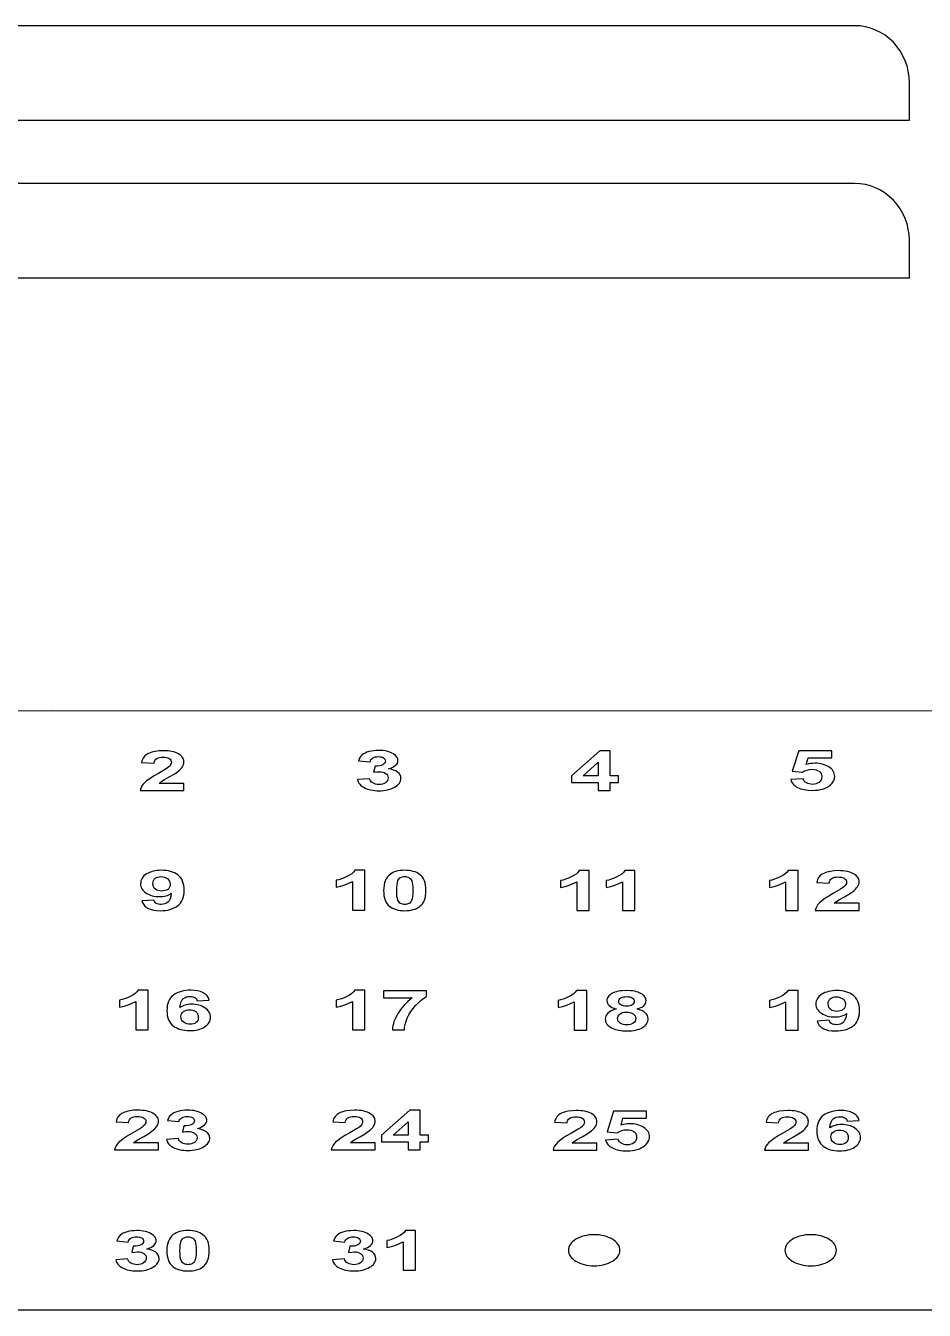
# Model space of a CAD drawing. Extents: x 1222 to 3994, y 2320 to 3800.
# Drawn here: x 2617.7 to 2664.7, y 3417.8 to 3485 of the extents above; entities that cross this region are included whole.
import ezdxf

# ---------------------------------------------------------------- set-up
doc = ezdxf.new("R2010")
doc.units = 0
doc.layers.add('____________', color=18, linetype='CONTINUOUS')

msp = doc.modelspace()

# ---------------------------------------------------------------- linework, layer by layer
at = {"layer": '____________'}
for points in [[(2579.921, 3480.023), (2663.89, 3480.023), (2663.89, 3480.023), (2663.89, 3481.991), (2663.876, 3482.284), (2663.835, 3482.573), (2663.766, 3482.854), (2663.672, 3483.126), (2663.553, 3483.388), (2663.409, 3483.637), (2663.242, 3483.871), (2663.052, 3484.089), (2662.842, 3484.286), (2662.616, 3484.459), (2662.376, 3484.608), (2662.123, 3484.732), (2661.86, 3484.829), (2661.589, 3484.9), (2661.311, 3484.943), (2661.028, 3484.958), (2582.784, 3484.958)], [(2579.921, 3471.773), (2663.89, 3471.773), (2663.89, 3471.773), (2663.89, 3473.741), (2663.876, 3474.034), (2663.835, 3474.323), (2663.766, 3474.604), (2663.672, 3474.876), (2663.553, 3475.138), (2663.409, 3475.387), (2663.242, 3475.621), (2663.052, 3475.839), (2662.842, 3476.036), (2662.616, 3476.209), (2662.376, 3476.358), (2662.123, 3476.482), (2661.86, 3476.579), (2661.589, 3476.65), (2661.311, 3476.693), (2661.028, 3476.708), (2582.784, 3476.708)]]:
    msp.add_lwpolyline(points, dxfattribs=at)
for points in [[(2537.828, 3426.356), (2531.848, 3426.356), (2531.848, 3440.606), (2537.828, 3440.606), (2537.828, 3449.152), (2619.108, 3449.155), (2689.766, 3449.152), (2689.766, 3440.606), (2695.735, 3440.606), (2695.735, 3426.356), (2689.766, 3426.356), (2689.766, 3417.807), (2619.108, 3417.811), (2537.828, 3417.807), (2537.828, 3426.356)], [(2625.974, 3445.351), (2624.675, 3445.351), (2624.735, 3445.405), (2624.81, 3445.461), (2624.949, 3445.546), (2625.202, 3445.69), (2625.464, 3445.841), (2625.63, 3445.953), (2625.714, 3446.021), (2625.785, 3446.088), (2625.844, 3446.153), (2625.892, 3446.217), (2625.928, 3446.281), (2625.954, 3446.347), (2625.969, 3446.414), (2625.974, 3446.483), (2625.97, 3446.543), (2625.956, 3446.6), (2625.934, 3446.655), (2625.902, 3446.708), (2625.862, 3446.758), (2625.812, 3446.806), (2625.753, 3446.851), (2625.686, 3446.893), (2625.61, 3446.932), (2625.528, 3446.965), (2625.439, 3446.994), (2625.343, 3447.017), (2625.241, 3447.035), (2625.131, 3447.048), (2625.015, 3447.056), (2624.892, 3447.058), (2624.671, 3447.049), (2624.47, 3447.022), (2624.376, 3447.002), (2624.287, 3446.978), (2624.203, 3446.949), (2624.124, 3446.916), (2624.051, 3446.877), (2623.986, 3446.833), (2623.929, 3446.783), (2623.879, 3446.727), (2623.837, 3446.665), (2623.803, 3446.598), (2623.777, 3446.525), (2623.759, 3446.446), (2624.41, 3446.407), (2624.426, 3446.487), (2624.455, 3446.555), (2624.496, 3446.611), (2624.55, 3446.655), (2624.616, 3446.688), (2624.692, 3446.711), (2624.779, 3446.725), (2624.876, 3446.73), (2624.974, 3446.725), (2625.06, 3446.712), (2625.136, 3446.69), (2625.201, 3446.658), (2625.252, 3446.619), (2625.289, 3446.572), (2625.311, 3446.517), (2625.318, 3446.455), (2625.31, 3446.395), (2625.284, 3446.334), (2625.242, 3446.274), (2625.183, 3446.212), (2625.112, 3446.158), (2624.998, 3446.083), (2624.64, 3445.874), (2624.389, 3445.727), (2624.183, 3445.596), (2624.021, 3445.48), (2623.906, 3445.379), (2623.822, 3445.284), (2623.756, 3445.186), (2623.71, 3445.086), (2623.682, 3444.983), (2625.974, 3444.983), (2625.974, 3445.351)], [(2635.047, 3445.549), (2635.063, 3445.486), (2635.087, 3445.425), (2635.119, 3445.368), (2635.159, 3445.313), (2635.207, 3445.262), (2635.264, 3445.214), (2635.328, 3445.169), (2635.4, 3445.127), (2635.479, 3445.089), (2635.562, 3445.056), (2635.651, 3445.029), (2635.745, 3445.006), (2635.843, 3444.988), (2635.946, 3444.976), (2636.055, 3444.968), (2636.168, 3444.966), (2636.288, 3444.969), (2636.403, 3444.978), (2636.512, 3444.993), (2636.617, 3445.014), (2636.716, 3445.041), (2636.811, 3445.074), (2636.9, 3445.112), (2636.985, 3445.157), (2637.062, 3445.206), (2637.128, 3445.258), (2637.185, 3445.312), (2637.231, 3445.369), (2637.267, 3445.428), (2637.292, 3445.49), (2637.308, 3445.554), (2637.313, 3445.621), (2637.302, 3445.711), (2637.269, 3445.795), (2637.214, 3445.871), (2637.137, 3445.941), (2637.042, 3446.001), (2636.932, 3446.05), (2636.808, 3446.087), (2636.669, 3446.112), (2636.784, 3446.154), (2636.883, 3446.199), (2636.968, 3446.248), (2637.037, 3446.301), (2637.091, 3446.357), (2637.129, 3446.416), (2637.152, 3446.479), (2637.16, 3446.546), (2637.156, 3446.593), (2637.145, 3446.639), (2637.126, 3446.684), (2637.099, 3446.727), (2637.025, 3446.811), (2636.92, 3446.889), (2636.844, 3446.933), (2636.762, 3446.971), (2636.675, 3447.003), (2636.581, 3447.029), (2636.482, 3447.05), (2636.376, 3447.064), (2636.264, 3447.073), (2636.147, 3447.076), (2636.01, 3447.072), (2635.879, 3447.06), (2635.755, 3447.039), (2635.638, 3447.011), (2635.531, 3446.976), (2635.437, 3446.935), (2635.354, 3446.888), (2635.285, 3446.835), (2635.225, 3446.774), (2635.174, 3446.704), (2635.131, 3446.625), (2635.095, 3446.535), (2635.698, 3446.474), (2635.716, 3446.537), (2635.747, 3446.593), (2635.789, 3446.64), (2635.843, 3446.679), (2635.905, 3446.71), (2635.973, 3446.732), (2636.048, 3446.746), (2636.129, 3446.75), (2636.209, 3446.746), (2636.281, 3446.734), (2636.345, 3446.715), (2636.401, 3446.688), (2636.446, 3446.654), (2636.478, 3446.615), (2636.497, 3446.571), (2636.503, 3446.521), (2636.495, 3446.463), (2636.468, 3446.411), (2636.425, 3446.365), (2636.364, 3446.325), (2636.286, 3446.293), (2636.193, 3446.271), (2636.083, 3446.258), (2635.959, 3446.255), (2635.886, 3445.933), (2636.049, 3445.955), (2636.187, 3445.962), (2636.278, 3445.957), (2636.363, 3445.94), (2636.44, 3445.913), (2636.51, 3445.874), (2636.568, 3445.827), (2636.609, 3445.772), (2636.634, 3445.709), (2636.642, 3445.638), (2636.634, 3445.563), (2636.608, 3445.496), (2636.565, 3445.438), (2636.504, 3445.387), (2636.431, 3445.346), (2636.35, 3445.317), (2636.261, 3445.3), (2636.163, 3445.294), (2636.073, 3445.299), (2635.989, 3445.313), (2635.912, 3445.338), (2635.843, 3445.372), (2635.782, 3445.415), (2635.735, 3445.466), (2635.701, 3445.527), (2635.679, 3445.595), (2635.047, 3445.549)], [(2647.625, 3444.983), (2648.258, 3444.983), (2648.258, 3445.399), (2648.682, 3445.399), (2648.682, 3445.747), (2648.258, 3445.747), (2648.258, 3447.058), (2647.709, 3447.058), (2646.229, 3445.746), (2646.229, 3445.399), (2647.625, 3445.399), (2647.625, 3444.983)], [(2657.691, 3445.551), (2657.71, 3445.488), (2657.735, 3445.428), (2657.768, 3445.371), (2657.809, 3445.318), (2657.857, 3445.268), (2657.913, 3445.221), (2657.977, 3445.178), (2658.047, 3445.138), (2658.124, 3445.102), (2658.207, 3445.071), (2658.295, 3445.044), (2658.389, 3445.023), (2658.488, 3445.006), (2658.592, 3444.994), (2658.818, 3444.984), (2658.962, 3444.989), (2659.097, 3445.001), (2659.225, 3445.023), (2659.344, 3445.053), (2659.455, 3445.091), (2659.559, 3445.138), (2659.654, 3445.193), (2659.742, 3445.258), (2659.799, 3445.308), (2659.848, 3445.361), (2659.89, 3445.415), (2659.925, 3445.471), (2659.951, 3445.529), (2659.97, 3445.589), (2659.982, 3445.65), (2659.986, 3445.713), (2659.981, 3445.787), (2659.967, 3445.858), (2659.943, 3445.926), (2659.91, 3445.99), (2659.867, 3446.051), (2659.815, 3446.107), (2659.754, 3446.161), (2659.683, 3446.211), (2659.605, 3446.255), (2659.524, 3446.294), (2659.438, 3446.327), (2659.348, 3446.354), (2659.253, 3446.375), (2659.155, 3446.39), (2659.052, 3446.399), (2658.946, 3446.402), (2658.832, 3446.398), (2658.72, 3446.385), (2658.609, 3446.365), (2658.498, 3446.336), (2658.601, 3446.687), (2659.835, 3446.687), (2659.835, 3447.057), (2658.105, 3447.057), (2657.77, 3445.982), (2658.301, 3445.935), (2658.416, 3446.001), (2658.539, 3446.049), (2658.669, 3446.077), (2658.806, 3446.086), (2658.913, 3446.08), (2659.01, 3446.063), (2659.096, 3446.033), (2659.172, 3445.991), (2659.234, 3445.938), (2659.278, 3445.872), (2659.305, 3445.795), (2659.313, 3445.706), (2659.305, 3445.611), (2659.278, 3445.528), (2659.233, 3445.459), (2659.171, 3445.402), (2659.096, 3445.358), (2659.014, 3445.327), (2658.923, 3445.308), (2658.824, 3445.301), (2658.737, 3445.306), (2658.656, 3445.321), (2658.579, 3445.345), (2658.508, 3445.38), (2658.446, 3445.422), (2658.398, 3445.472), (2658.363, 3445.528), (2658.343, 3445.591), (2657.691, 3445.551)], [(2647.625, 3445.747), (2646.841, 3445.747), (2647.625, 3446.453), (2647.625, 3445.747)], [(2623.77, 3439.21), (2623.816, 3439.09), (2623.884, 3438.986), (2623.927, 3438.94), (2623.975, 3438.898), (2624.028, 3438.859), (2624.087, 3438.825), (2624.151, 3438.795), (2624.22, 3438.769), (2624.372, 3438.728), (2624.543, 3438.704), (2624.733, 3438.696), (2624.869, 3438.7), (2624.999, 3438.712), (2625.121, 3438.731), (2625.237, 3438.759), (2625.347, 3438.794), (2625.45, 3438.837), (2625.547, 3438.888), (2625.637, 3438.947), (2625.718, 3439.014), (2625.788, 3439.092), (2625.848, 3439.179), (2625.897, 3439.277), (2625.935, 3439.384), (2625.962, 3439.501), (2625.978, 3439.628), (2625.984, 3439.765), (2625.979, 3439.899), (2625.963, 3440.023), (2625.937, 3440.138), (2625.9, 3440.243), (2625.854, 3440.338), (2625.796, 3440.423), (2625.729, 3440.498), (2625.651, 3440.564), (2625.565, 3440.621), (2625.473, 3440.67), (2625.375, 3440.712), (2625.271, 3440.747), (2625.162, 3440.773), (2625.047, 3440.792), (2624.926, 3440.804), (2624.799, 3440.807), (2624.682, 3440.804), (2624.571, 3440.795), (2624.465, 3440.78), (2624.364, 3440.759), (2624.268, 3440.732), (2624.178, 3440.699), (2624.093, 3440.66), (2624.014, 3440.615), (2623.941, 3440.565), (2623.879, 3440.511), (2623.826, 3440.453), (2623.782, 3440.392), (2623.748, 3440.327), (2623.724, 3440.258), (2623.71, 3440.185), (2623.705, 3440.108), (2623.709, 3440.034), (2623.723, 3439.964), (2623.746, 3439.898), (2623.778, 3439.835), (2623.819, 3439.775), (2623.869, 3439.719), (2623.929, 3439.667), (2623.997, 3439.618), (2624.072, 3439.574), (2624.15, 3439.536), (2624.232, 3439.504), (2624.317, 3439.477), (2624.406, 3439.457), (2624.498, 3439.442), (2624.593, 3439.433), (2624.692, 3439.43), (2624.783, 3439.433), (2624.869, 3439.441), (2624.952, 3439.455), (2625.031, 3439.474), (2625.106, 3439.498), (2625.178, 3439.528), (2625.245, 3439.563), (2625.309, 3439.604), (2625.282, 3439.441), (2625.244, 3439.309), (2625.192, 3439.207), (2625.161, 3439.168), (2625.127, 3439.136), (2625.052, 3439.087), (2624.97, 3439.051), (2624.88, 3439.03), (2624.783, 3439.023), (2624.706, 3439.027), (2624.638, 3439.037), (2624.577, 3439.055), (2624.525, 3439.079), (2624.48, 3439.111), (2624.445, 3439.151), (2624.42, 3439.198), (2624.403, 3439.253), (2623.77, 3439.21)], [(2635.432, 3438.732), (2635.432, 3440.807), (2634.902, 3440.807), (2634.834, 3440.715), (2634.743, 3440.63), (2634.629, 3440.55), (2634.49, 3440.476), (2634.343, 3440.411), (2634.201, 3440.357), (2634.065, 3440.315), (2633.934, 3440.284), (2633.934, 3439.924), (2634.169, 3439.979), (2634.388, 3440.048), (2634.591, 3440.13), (2634.779, 3440.225), (2634.779, 3438.732), (2635.432, 3438.732)], [(2637.515, 3440.807), (2637.395, 3440.803), (2637.281, 3440.793), (2637.174, 3440.777), (2637.074, 3440.754), (2636.981, 3440.724), (2636.895, 3440.688), (2636.815, 3440.645), (2636.743, 3440.595), (2636.664, 3440.526), (2636.596, 3440.447), (2636.539, 3440.357), (2636.492, 3440.257), (2636.455, 3440.147), (2636.429, 3440.027), (2636.413, 3439.896), (2636.408, 3439.755), (2636.412, 3439.612), (2636.427, 3439.48), (2636.451, 3439.36), (2636.484, 3439.251), (2636.527, 3439.154), (2636.579, 3439.067), (2636.641, 3438.992), (2636.713, 3438.929), (2636.792, 3438.874), (2636.877, 3438.827), (2636.969, 3438.787), (2637.066, 3438.755), (2637.169, 3438.729), (2637.279, 3438.711), (2637.394, 3438.7), (2637.515, 3438.697), (2637.636, 3438.7), (2637.75, 3438.71), (2637.857, 3438.726), (2637.957, 3438.75), (2638.05, 3438.779), (2638.136, 3438.816), (2638.215, 3438.858), (2638.288, 3438.908), (2638.366, 3438.977), (2638.435, 3439.057), (2638.492, 3439.147), (2638.539, 3439.247), (2638.576, 3439.358), (2638.602, 3439.478), (2638.618, 3439.609), (2638.623, 3439.751), (2638.618, 3439.893), (2638.602, 3440.024), (2638.576, 3440.145), (2638.54, 3440.255), (2638.493, 3440.355), (2638.436, 3440.445), (2638.368, 3440.524), (2638.29, 3440.592), (2638.217, 3440.642), (2638.137, 3440.686), (2638.051, 3440.723), (2637.957, 3440.753), (2637.857, 3440.777), (2637.75, 3440.793), (2637.636, 3440.803), (2637.515, 3440.807)], [(2625.251, 3440.076), (2625.243, 3439.994), (2625.218, 3439.922), (2625.178, 3439.861), (2625.121, 3439.811), (2625.053, 3439.771), (2624.977, 3439.743), (2624.894, 3439.726), (2624.803, 3439.721), (2624.71, 3439.727), (2624.624, 3439.744), (2624.547, 3439.773), (2624.478, 3439.815), (2624.421, 3439.868), (2624.38, 3439.935), (2624.356, 3440.015), (2624.347, 3440.108), (2624.355, 3440.2), (2624.377, 3440.278), (2624.415, 3440.342), (2624.467, 3440.392), (2624.531, 3440.43), (2624.602, 3440.457), (2624.682, 3440.473), (2624.768, 3440.479), (2624.861, 3440.472), (2624.948, 3440.452), (2625.03, 3440.419), (2625.105, 3440.373), (2625.169, 3440.315), (2625.214, 3440.246), (2625.241, 3440.166), (2625.251, 3440.076)], [(2637.515, 3440.478), (2637.573, 3440.475), (2637.627, 3440.467), (2637.678, 3440.452), (2637.726, 3440.432), (2637.77, 3440.404), (2637.81, 3440.364), (2637.847, 3440.313), (2637.879, 3440.251), (2637.905, 3440.168), (2637.924, 3440.058), (2637.935, 3439.918), (2637.939, 3439.751), (2637.935, 3439.582), (2637.922, 3439.44), (2637.901, 3439.324), (2637.872, 3439.235), (2637.843, 3439.18), (2637.81, 3439.135), (2637.771, 3439.098), (2637.727, 3439.071), (2637.679, 3439.051), (2637.628, 3439.036), (2637.573, 3439.028), (2637.515, 3439.025), (2637.458, 3439.028), (2637.404, 3439.036), (2637.353, 3439.05), (2637.305, 3439.07), (2637.261, 3439.098), (2637.221, 3439.138), (2637.184, 3439.189), (2637.152, 3439.251), (2637.126, 3439.334), (2637.107, 3439.444), (2637.096, 3439.583), (2637.092, 3439.751), (2637.096, 3439.919), (2637.109, 3440.062), (2637.13, 3440.178), (2637.159, 3440.268), (2637.187, 3440.323), (2637.221, 3440.368), (2637.26, 3440.405), (2637.304, 3440.432), (2637.352, 3440.452), (2637.403, 3440.467), (2637.458, 3440.475), (2637.515, 3440.478)], [(2647.155, 3438.714), (2647.155, 3440.789), (2646.624, 3440.789), (2646.557, 3440.698), (2646.466, 3440.612), (2646.351, 3440.532), (2646.213, 3440.458), (2646.065, 3440.393), (2645.924, 3440.339), (2645.787, 3440.297), (2645.657, 3440.266), (2645.657, 3439.907), (2645.892, 3439.962), (2646.111, 3440.03), (2646.314, 3440.112), (2646.501, 3440.207), (2646.501, 3438.714), (2647.155, 3438.714)], [(2649.543, 3438.714), (2649.543, 3440.789), (2649.012, 3440.789), (2648.945, 3440.698), (2648.854, 3440.612), (2648.739, 3440.532), (2648.601, 3440.458), (2648.453, 3440.393), (2648.311, 3440.339), (2648.175, 3440.297), (2648.045, 3440.266), (2648.045, 3439.907), (2648.28, 3439.962), (2648.499, 3440.03), (2648.702, 3440.112), (2648.889, 3440.207), (2648.889, 3438.714), (2649.543, 3438.714)], [(2658.077, 3438.714), (2658.077, 3440.789), (2657.546, 3440.789), (2657.479, 3440.698), (2657.388, 3440.612), (2657.273, 3440.532), (2657.135, 3440.458), (2656.988, 3440.393), (2656.846, 3440.339), (2656.709, 3440.297), (2656.579, 3440.266), (2656.579, 3439.907), (2656.814, 3439.962), (2657.033, 3440.03), (2657.236, 3440.112), (2657.423, 3440.207), (2657.423, 3438.714), (2658.077, 3438.714)], [(2661.263, 3439.082), (2659.964, 3439.082), (2660.024, 3439.136), (2660.099, 3439.192), (2660.238, 3439.277), (2660.491, 3439.421), (2660.753, 3439.572), (2660.919, 3439.684), (2661.003, 3439.752), (2661.074, 3439.819), (2661.133, 3439.884), (2661.181, 3439.948), (2661.217, 3440.012), (2661.242, 3440.078), (2661.258, 3440.145), (2661.263, 3440.214), (2661.259, 3440.274), (2661.245, 3440.331), (2661.223, 3440.386), (2661.191, 3440.439), (2661.151, 3440.489), (2661.101, 3440.537), (2661.042, 3440.582), (2660.975, 3440.624), (2660.899, 3440.663), (2660.817, 3440.696), (2660.728, 3440.725), (2660.632, 3440.748), (2660.53, 3440.766), (2660.42, 3440.779), (2660.304, 3440.787), (2660.181, 3440.789), (2659.96, 3440.78), (2659.759, 3440.753), (2659.665, 3440.733), (2659.576, 3440.709), (2659.492, 3440.68), (2659.413, 3440.647), (2659.34, 3440.608), (2659.275, 3440.564), (2659.218, 3440.514), (2659.168, 3440.458), (2659.126, 3440.396), (2659.092, 3440.329), (2659.066, 3440.256), (2659.048, 3440.177), (2659.699, 3440.138), (2659.715, 3440.218), (2659.744, 3440.286), (2659.785, 3440.342), (2659.839, 3440.386), (2659.905, 3440.419), (2659.981, 3440.442), (2660.068, 3440.456), (2660.165, 3440.461), (2660.263, 3440.456), (2660.349, 3440.443), (2660.425, 3440.421), (2660.49, 3440.389), (2660.541, 3440.35), (2660.578, 3440.303), (2660.6, 3440.248), (2660.607, 3440.186), (2660.599, 3440.126), (2660.573, 3440.065), (2660.531, 3440.005), (2660.472, 3439.943), (2660.401, 3439.889), (2660.287, 3439.814), (2659.93, 3439.605), (2659.678, 3439.459), (2659.472, 3439.327), (2659.31, 3439.211), (2659.195, 3439.11), (2659.111, 3439.015), (2659.046, 3438.917), (2658.999, 3438.817), (2658.971, 3438.714), (2661.263, 3438.714), (2661.263, 3439.082)], [(2624.104, 3432.464), (2624.104, 3434.539), (2623.573, 3434.539), (2623.506, 3434.447), (2623.415, 3434.361), (2623.3, 3434.282), (2623.162, 3434.208), (2623.014, 3434.142), (2622.872, 3434.089), (2622.736, 3434.047), (2622.606, 3434.016), (2622.606, 3433.656), (2622.841, 3433.711), (2623.06, 3433.78), (2623.263, 3433.861), (2623.45, 3433.956), (2623.45, 3432.464), (2624.104, 3432.464)], [(2627.297, 3434.024), (2627.251, 3434.142), (2627.219, 3434.195), (2627.181, 3434.245), (2627.137, 3434.291), (2627.088, 3434.333), (2627.033, 3434.372), (2626.972, 3434.407), (2626.837, 3434.464), (2626.684, 3434.505), (2626.515, 3434.53), (2626.329, 3434.539), (2626.194, 3434.535), (2626.065, 3434.523), (2625.943, 3434.503), (2625.827, 3434.476), (2625.717, 3434.44), (2625.614, 3434.397), (2625.518, 3434.346), (2625.428, 3434.287), (2625.347, 3434.22), (2625.276, 3434.142), (2625.217, 3434.055), (2625.168, 3433.957), (2625.13, 3433.85), (2625.103, 3433.733), (2625.087, 3433.606), (2625.082, 3433.469), (2625.087, 3433.335), (2625.103, 3433.211), (2625.129, 3433.097), (2625.165, 3432.992), (2625.212, 3432.898), (2625.269, 3432.812), (2625.337, 3432.737), (2625.415, 3432.672), (2625.501, 3432.615), (2625.592, 3432.565), (2625.69, 3432.523), (2625.793, 3432.489), (2625.902, 3432.463), (2626.017, 3432.444), (2626.138, 3432.432), (2626.264, 3432.429), (2626.381, 3432.432), (2626.494, 3432.441), (2626.601, 3432.456), (2626.702, 3432.476), (2626.798, 3432.503), (2626.888, 3432.536), (2626.973, 3432.575), (2627.053, 3432.62), (2627.125, 3432.67), (2627.187, 3432.724), (2627.24, 3432.781), (2627.283, 3432.843), (2627.317, 3432.909), (2627.341, 3432.978), (2627.355, 3433.052), (2627.36, 3433.129), (2627.355, 3433.202), (2627.342, 3433.272), (2627.319, 3433.338), (2627.287, 3433.4), (2627.246, 3433.459), (2627.196, 3433.515), (2627.136, 3433.567), (2627.068, 3433.616), (2626.993, 3433.661), (2626.914, 3433.699), (2626.832, 3433.732), (2626.746, 3433.758), (2626.657, 3433.779), (2626.564, 3433.794), (2626.467, 3433.802), (2626.366, 3433.805), (2626.277, 3433.803), (2626.192, 3433.794), (2626.111, 3433.781), (2626.033, 3433.762), (2625.959, 3433.737), (2625.889, 3433.707), (2625.822, 3433.672), (2625.759, 3433.631), (2625.784, 3433.794), (2625.823, 3433.926), (2625.874, 3434.028), (2625.905, 3434.068), (2625.939, 3434.1), (2626.015, 3434.149), (2626.099, 3434.185), (2626.19, 3434.206), (2626.289, 3434.213), (2626.364, 3434.209), (2626.431, 3434.199), (2626.491, 3434.181), (2626.543, 3434.157), (2626.588, 3434.124), (2626.623, 3434.084), (2626.648, 3434.037), (2626.664, 3433.981), (2627.297, 3434.024)], [(2635.432, 3432.463), (2635.432, 3434.538), (2634.902, 3434.538), (2634.834, 3434.446), (2634.743, 3434.361), (2634.629, 3434.281), (2634.49, 3434.207), (2634.343, 3434.142), (2634.201, 3434.088), (2634.065, 3434.046), (2633.934, 3434.015), (2633.934, 3433.656), (2634.169, 3433.711), (2634.388, 3433.779), (2634.591, 3433.861), (2634.779, 3433.956), (2634.779, 3432.463), (2635.432, 3432.463)], [(2636.41, 3434.133), (2637.897, 3434.133), (2637.678, 3433.952), (2637.482, 3433.759), (2637.31, 3433.554), (2637.161, 3433.337), (2637.039, 3433.115), (2636.99, 3433.005), (2636.95, 3432.896), (2636.917, 3432.787), (2636.893, 3432.678), (2636.877, 3432.57), (2636.868, 3432.463), (2637.499, 3432.463), (2637.508, 3432.604), (2637.535, 3432.755), (2637.581, 3432.915), (2637.647, 3433.084), (2637.731, 3433.255), (2637.831, 3433.422), (2637.949, 3433.583), (2638.083, 3433.74), (2638.226, 3433.885), (2638.367, 3434.013), (2638.507, 3434.122), (2638.646, 3434.214), (2638.646, 3434.501), (2636.41, 3434.501), (2636.41, 3434.133)], [(2647.024, 3432.445), (2647.024, 3434.52), (2646.493, 3434.52), (2646.426, 3434.429), (2646.335, 3434.343), (2646.22, 3434.263), (2646.081, 3434.189), (2645.934, 3434.124), (2645.792, 3434.071), (2645.656, 3434.028), (2645.525, 3433.997), (2645.525, 3433.638), (2645.76, 3433.693), (2645.979, 3433.761), (2646.183, 3433.843), (2646.37, 3433.938), (2646.37, 3432.445), (2647.024, 3432.445)], [(2648.562, 3433.56), (2648.424, 3433.518), (2648.306, 3433.468), (2648.208, 3433.41), (2648.129, 3433.344), (2648.069, 3433.272), (2648.026, 3433.197), (2648.001, 3433.118), (2647.992, 3433.036), (2647.998, 3432.962), (2648.015, 3432.892), (2648.043, 3432.826), (2648.083, 3432.764), (2648.135, 3432.706), (2648.197, 3432.652), (2648.272, 3432.602), (2648.357, 3432.557), (2648.437, 3432.522), (2648.522, 3432.492), (2648.611, 3432.466), (2648.706, 3432.446), (2648.805, 3432.43), (2648.909, 3432.418), (2649.133, 3432.409), (2649.255, 3432.412), (2649.37, 3432.42), (2649.48, 3432.434), (2649.583, 3432.454), (2649.68, 3432.479), (2649.771, 3432.51), (2649.856, 3432.546), (2649.934, 3432.588), (2650.005, 3432.634), (2650.066, 3432.684), (2650.118, 3432.737), (2650.16, 3432.794), (2650.193, 3432.853), (2650.216, 3432.917), (2650.231, 3432.983), (2650.235, 3433.053), (2650.226, 3433.137), (2650.198, 3433.216), (2650.152, 3433.29), (2650.087, 3433.358), (2650.005, 3433.421), (2649.906, 3433.475), (2649.789, 3433.522), (2649.656, 3433.56), (2649.761, 3433.593), (2649.854, 3433.632), (2649.935, 3433.679), (2650.002, 3433.731), (2650.057, 3433.789), (2650.095, 3433.851), (2650.119, 3433.917), (2650.126, 3433.987), (2650.122, 3434.044), (2650.11, 3434.098), (2650.088, 3434.149), (2650.059, 3434.198), (2650.021, 3434.245), (2649.975, 3434.289), (2649.92, 3434.33), (2649.857, 3434.369), (2649.787, 3434.405), (2649.709, 3434.435), (2649.625, 3434.461), (2649.534, 3434.482), (2649.437, 3434.499), (2649.332, 3434.511), (2649.102, 3434.52), (2648.871, 3434.511), (2648.766, 3434.499), (2648.668, 3434.482), (2648.576, 3434.461), (2648.492, 3434.435), (2648.415, 3434.405), (2648.345, 3434.369), (2648.282, 3434.33), (2648.228, 3434.289), (2648.182, 3434.245), (2648.145, 3434.198), (2648.116, 3434.149), (2648.095, 3434.098), (2648.083, 3434.044), (2648.079, 3433.987), (2648.086, 3433.921), (2648.107, 3433.857), (2648.143, 3433.797), (2648.194, 3433.738), (2648.26, 3433.685), (2648.343, 3433.637), (2648.444, 3433.596), (2648.562, 3433.56)], [(2648.697, 3433.959), (2648.704, 3434.012), (2648.725, 3434.06), (2648.76, 3434.102), (2648.809, 3434.138), (2648.869, 3434.168), (2648.94, 3434.189), (2649.019, 3434.201), (2649.109, 3434.206), (2649.195, 3434.201), (2649.273, 3434.189), (2649.341, 3434.168), (2649.401, 3434.139), (2649.45, 3434.102), (2649.484, 3434.061), (2649.505, 3434.013), (2649.512, 3433.96), (2649.505, 3433.904), (2649.484, 3433.855), (2649.449, 3433.812), (2649.4, 3433.775), (2649.34, 3433.746), (2649.27, 3433.725), (2649.191, 3433.712), (2649.102, 3433.708), (2649.015, 3433.712), (2648.937, 3433.725), (2648.868, 3433.746), (2648.808, 3433.775), (2648.759, 3433.811), (2648.725, 3433.854), (2648.704, 3433.903), (2648.697, 3433.959)], [(2658.077, 3432.445), (2658.077, 3434.52), (2657.546, 3434.52), (2657.479, 3434.429), (2657.388, 3434.343), (2657.273, 3434.263), (2657.135, 3434.189), (2656.988, 3434.124), (2656.846, 3434.071), (2656.709, 3434.028), (2656.579, 3433.997), (2656.579, 3433.638), (2656.814, 3433.693), (2657.033, 3433.761), (2657.236, 3433.843), (2657.423, 3433.938), (2657.423, 3432.445), (2658.077, 3432.445)], [(2659.068, 3432.923), (2659.115, 3432.803), (2659.183, 3432.699), (2659.225, 3432.653), (2659.273, 3432.61), (2659.326, 3432.572), (2659.385, 3432.538), (2659.449, 3432.508), (2659.518, 3432.481), (2659.67, 3432.441), (2659.841, 3432.417), (2660.032, 3432.409), (2660.168, 3432.413), (2660.297, 3432.425), (2660.42, 3432.444), (2660.536, 3432.472), (2660.646, 3432.507), (2660.749, 3432.55), (2660.845, 3432.601), (2660.935, 3432.659), (2661.016, 3432.727), (2661.087, 3432.805), (2661.147, 3432.892), (2661.195, 3432.989), (2661.233, 3433.096), (2661.261, 3433.214), (2661.277, 3433.34), (2661.282, 3433.477), (2661.277, 3433.611), (2661.261, 3433.736), (2661.235, 3433.85), (2661.199, 3433.955), (2661.152, 3434.05), (2661.095, 3434.136), (2661.027, 3434.211), (2660.95, 3434.277), (2660.863, 3434.334), (2660.771, 3434.383), (2660.673, 3434.425), (2660.57, 3434.459), (2660.46, 3434.486), (2660.345, 3434.505), (2660.224, 3434.516), (2660.097, 3434.52), (2659.981, 3434.517), (2659.869, 3434.508), (2659.763, 3434.493), (2659.662, 3434.472), (2659.567, 3434.445), (2659.477, 3434.412), (2659.392, 3434.373), (2659.312, 3434.328), (2659.24, 3434.278), (2659.177, 3434.224), (2659.124, 3434.166), (2659.081, 3434.105), (2659.047, 3434.04), (2659.023, 3433.97), (2659.008, 3433.898), (2659.003, 3433.821), (2659.008, 3433.747), (2659.022, 3433.677), (2659.044, 3433.611), (2659.076, 3433.548), (2659.118, 3433.488), (2659.168, 3433.432), (2659.227, 3433.38), (2659.296, 3433.331), (2659.37, 3433.287), (2659.449, 3433.249), (2659.53, 3433.217), (2659.615, 3433.19), (2659.704, 3433.169), (2659.796, 3433.155), (2659.892, 3433.146), (2659.991, 3433.143), (2660.081, 3433.146), (2660.168, 3433.154), (2660.251, 3433.167), (2660.33, 3433.186), (2660.405, 3433.211), (2660.476, 3433.241), (2660.544, 3433.276), (2660.607, 3433.317), (2660.581, 3433.154), (2660.542, 3433.022), (2660.49, 3432.92), (2660.459, 3432.88), (2660.425, 3432.849), (2660.351, 3432.799), (2660.268, 3432.764), (2660.179, 3432.743), (2660.081, 3432.736), (2660.005, 3432.739), (2659.936, 3432.75), (2659.876, 3432.768), (2659.823, 3432.792), (2659.779, 3432.824), (2659.744, 3432.864), (2659.718, 3432.911), (2659.702, 3432.965), (2659.068, 3432.923)], [(2660.549, 3433.789), (2660.541, 3433.706), (2660.517, 3433.635), (2660.476, 3433.574), (2660.42, 3433.523), (2660.351, 3433.484), (2660.276, 3433.456), (2660.192, 3433.439), (2660.102, 3433.434), (2660.008, 3433.439), (2659.923, 3433.457), (2659.845, 3433.486), (2659.776, 3433.527), (2659.719, 3433.581), (2659.679, 3433.647), (2659.654, 3433.727), (2659.646, 3433.821), (2659.653, 3433.913), (2659.676, 3433.991), (2659.713, 3434.055), (2659.766, 3434.105), (2659.829, 3434.143), (2659.901, 3434.17), (2659.98, 3434.186), (2660.067, 3434.192), (2660.16, 3434.185), (2660.247, 3434.165), (2660.328, 3434.132), (2660.404, 3434.086), (2660.467, 3434.028), (2660.513, 3433.959), (2660.54, 3433.879), (2660.549, 3433.789)], [(2625.815, 3433.16), (2625.823, 3433.242), (2625.847, 3433.313), (2625.888, 3433.374), (2625.945, 3433.424), (2626.014, 3433.464), (2626.09, 3433.491), (2626.173, 3433.508), (2626.264, 3433.514), (2626.357, 3433.508), (2626.443, 3433.49), (2626.52, 3433.461), (2626.59, 3433.42), (2626.647, 3433.366), (2626.687, 3433.299), (2626.712, 3433.219), (2626.72, 3433.125), (2626.712, 3433.034), (2626.69, 3432.956), (2626.652, 3432.893), (2626.599, 3432.843), (2626.535, 3432.805), (2626.463, 3432.778), (2626.384, 3432.762), (2626.296, 3432.757), (2626.205, 3432.763), (2626.118, 3432.783), (2626.037, 3432.816), (2625.961, 3432.862), (2625.897, 3432.92), (2625.851, 3432.989), (2625.824, 3433.069), (2625.815, 3433.16)], [(2648.637, 3433.074), (2648.644, 3433.132), (2648.666, 3433.187), (2648.703, 3433.24), (2648.754, 3433.291), (2648.821, 3433.335), (2648.902, 3433.366), (2648.999, 3433.385), (2649.111, 3433.391), (2649.21, 3433.386), (2649.301, 3433.369), (2649.382, 3433.342), (2649.454, 3433.303), (2649.513, 3433.256), (2649.555, 3433.201), (2649.58, 3433.139), (2649.589, 3433.07), (2649.58, 3432.991), (2649.555, 3432.923), (2649.514, 3432.864), (2649.456, 3432.815), (2649.385, 3432.777), (2649.306, 3432.749), (2649.218, 3432.733), (2649.121, 3432.727), (2649.021, 3432.733), (2648.931, 3432.75), (2648.849, 3432.779), (2648.775, 3432.819), (2648.715, 3432.869), (2648.672, 3432.928), (2648.646, 3432.997), (2648.637, 3433.074)], [(2624.639, 3426.563), (2623.341, 3426.563), (2623.4, 3426.617), (2623.475, 3426.672), (2623.614, 3426.758), (2623.867, 3426.901), (2624.129, 3427.053), (2624.295, 3427.165), (2624.379, 3427.233), (2624.45, 3427.3), (2624.51, 3427.365), (2624.557, 3427.429), (2624.593, 3427.493), (2624.619, 3427.558), (2624.634, 3427.625), (2624.639, 3427.694), (2624.635, 3427.754), (2624.621, 3427.812), (2624.599, 3427.867), (2624.567, 3427.919), (2624.527, 3427.969), (2624.477, 3428.017), (2624.419, 3428.062), (2624.351, 3428.105), (2624.275, 3428.143), (2624.193, 3428.177), (2624.104, 3428.205), (2624.008, 3428.228), (2623.906, 3428.246), (2623.796, 3428.259), (2623.68, 3428.267), (2623.557, 3428.27), (2623.337, 3428.261), (2623.135, 3428.234), (2623.041, 3428.214), (2622.953, 3428.189), (2622.869, 3428.161), (2622.789, 3428.127), (2622.716, 3428.089), (2622.651, 3428.044), (2622.594, 3427.994), (2622.544, 3427.938), (2622.503, 3427.877), (2622.469, 3427.81), (2622.442, 3427.737), (2622.424, 3427.658), (2623.075, 3427.618), (2623.091, 3427.699), (2623.12, 3427.767), (2623.161, 3427.823), (2623.215, 3427.866), (2623.281, 3427.899), (2623.357, 3427.922), (2623.444, 3427.936), (2623.541, 3427.941), (2623.639, 3427.937), (2623.726, 3427.923), (2623.801, 3427.901), (2623.866, 3427.87), (2623.917, 3427.83), (2623.954, 3427.783), (2623.976, 3427.729), (2623.983, 3427.666), (2623.975, 3427.606), (2623.949, 3427.546), (2623.907, 3427.485), (2623.848, 3427.424), (2623.777, 3427.369), (2623.663, 3427.295), (2623.306, 3427.086), (2623.054, 3426.939), (2622.848, 3426.807), (2622.687, 3426.691), (2622.571, 3426.59), (2622.487, 3426.495), (2622.422, 3426.398), (2622.375, 3426.298), (2622.347, 3426.195), (2624.639, 3426.195), (2624.639, 3426.563)], [(2625.059, 3426.743), (2625.075, 3426.679), (2625.099, 3426.619), (2625.131, 3426.561), (2625.171, 3426.507), (2625.22, 3426.456), (2625.276, 3426.408), (2625.34, 3426.363), (2625.412, 3426.321), (2625.491, 3426.283), (2625.575, 3426.25), (2625.663, 3426.223), (2625.757, 3426.2), (2625.855, 3426.182), (2625.959, 3426.17), (2626.067, 3426.162), (2626.18, 3426.16), (2626.3, 3426.163), (2626.415, 3426.172), (2626.524, 3426.187), (2626.629, 3426.208), (2626.728, 3426.235), (2626.823, 3426.267), (2626.913, 3426.306), (2626.997, 3426.351), (2627.074, 3426.4), (2627.14, 3426.452), (2627.197, 3426.506), (2627.243, 3426.563), (2627.279, 3426.622), (2627.305, 3426.684), (2627.32, 3426.748), (2627.325, 3426.815), (2627.314, 3426.905), (2627.281, 3426.989), (2627.226, 3427.065), (2627.15, 3427.135), (2627.054, 3427.195), (2626.944, 3427.244), (2626.82, 3427.281), (2626.681, 3427.306), (2626.796, 3427.348), (2626.896, 3427.393), (2626.98, 3427.442), (2627.049, 3427.495), (2627.103, 3427.551), (2627.141, 3427.61), (2627.164, 3427.673), (2627.172, 3427.739), (2627.168, 3427.787), (2627.157, 3427.833), (2627.138, 3427.878), (2627.112, 3427.921), (2627.037, 3428.005), (2626.932, 3428.083), (2626.856, 3428.127), (2626.775, 3428.165), (2626.687, 3428.197), (2626.593, 3428.223), (2626.494, 3428.243), (2626.388, 3428.258), (2626.277, 3428.267), (2626.159, 3428.27), (2626.022, 3428.266), (2625.891, 3428.253), (2625.768, 3428.233), (2625.651, 3428.205), (2625.544, 3428.17), (2625.449, 3428.129), (2625.367, 3428.082), (2625.297, 3428.029), (2625.237, 3427.968), (2625.186, 3427.898), (2625.143, 3427.818), (2625.107, 3427.729), (2625.71, 3427.668), (2625.729, 3427.731), (2625.759, 3427.787), (2625.801, 3427.834), (2625.855, 3427.873), (2625.917, 3427.904), (2625.985, 3427.926), (2626.06, 3427.939), (2626.141, 3427.944), (2626.221, 3427.94), (2626.294, 3427.928), (2626.358, 3427.909), (2626.413, 3427.882), (2626.458, 3427.848), (2626.49, 3427.809), (2626.509, 3427.765), (2626.516, 3427.715), (2626.507, 3427.657), (2626.481, 3427.605), (2626.437, 3427.559), (2626.376, 3427.519), (2626.298, 3427.487), (2626.205, 3427.464), (2626.096, 3427.452), (2625.971, 3427.449), (2625.898, 3427.127), (2626.061, 3427.149), (2626.199, 3427.156), (2626.29, 3427.15), (2626.375, 3427.134), (2626.452, 3427.107), (2626.522, 3427.068), (2626.58, 3427.021), (2626.622, 3426.966), (2626.646, 3426.902), (2626.655, 3426.832), (2626.646, 3426.757), (2626.62, 3426.69), (2626.577, 3426.632), (2626.516, 3426.581), (2626.443, 3426.54), (2626.362, 3426.511), (2626.273, 3426.494), (2626.176, 3426.488), (2626.085, 3426.493), (2626.001, 3426.507), (2625.924, 3426.532), (2625.855, 3426.566), (2625.795, 3426.609), (2625.747, 3426.66), (2625.713, 3426.72), (2625.691, 3426.789), (2625.059, 3426.743)], [(2635.968, 3426.562), (2634.669, 3426.562), (2634.728, 3426.616), (2634.803, 3426.672), (2634.942, 3426.757), (2635.196, 3426.9), (2635.457, 3427.052), (2635.624, 3427.164), (2635.707, 3427.232), (2635.779, 3427.299), (2635.838, 3427.364), (2635.885, 3427.428), (2635.921, 3427.492), (2635.947, 3427.557), (2635.962, 3427.625), (2635.968, 3427.694), (2635.963, 3427.754), (2635.95, 3427.811), (2635.927, 3427.866), (2635.896, 3427.919), (2635.855, 3427.969), (2635.805, 3428.016), (2635.747, 3428.061), (2635.679, 3428.104), (2635.604, 3428.142), (2635.522, 3428.176), (2635.433, 3428.204), (2635.337, 3428.227), (2635.234, 3428.246), (2635.125, 3428.259), (2635.009, 3428.266), (2634.886, 3428.269), (2634.665, 3428.26), (2634.463, 3428.233), (2634.37, 3428.213), (2634.281, 3428.189), (2634.197, 3428.16), (2634.118, 3428.126), (2634.045, 3428.088), (2633.98, 3428.044), (2633.922, 3427.993), (2633.873, 3427.938), (2633.831, 3427.876), (2633.797, 3427.809), (2633.771, 3427.736), (2633.752, 3427.657), (2634.404, 3427.618), (2634.42, 3427.698), (2634.448, 3427.766), (2634.49, 3427.822), (2634.543, 3427.866), (2634.609, 3427.898), (2634.685, 3427.922), (2634.772, 3427.936), (2634.869, 3427.94), (2634.967, 3427.936), (2635.054, 3427.923), (2635.129, 3427.9), (2635.194, 3427.869), (2635.246, 3427.83), (2635.282, 3427.783), (2635.304, 3427.728), (2635.312, 3427.666), (2635.303, 3427.606), (2635.278, 3427.545), (2635.235, 3427.484), (2635.177, 3427.423), (2635.105, 3427.369), (2634.991, 3427.294), (2634.634, 3427.085), (2634.382, 3426.938), (2634.176, 3426.807), (2634.015, 3426.691), (2633.899, 3426.589), (2633.815, 3426.495), (2633.75, 3426.397), (2633.703, 3426.297), (2633.675, 3426.194), (2635.968, 3426.194), (2635.968, 3426.562)], [(2637.692, 3426.194), (2638.325, 3426.194), (2638.325, 3426.61), (2638.749, 3426.61), (2638.749, 3426.958), (2638.325, 3426.958), (2638.325, 3428.269), (2637.776, 3428.269), (2636.296, 3426.957), (2636.296, 3426.61), (2637.692, 3426.61), (2637.692, 3426.194)], [(2647.559, 3426.544), (2646.26, 3426.544), (2646.32, 3426.599), (2646.394, 3426.654), (2646.534, 3426.74), (2646.787, 3426.883), (2647.048, 3427.034), (2647.215, 3427.146), (2647.298, 3427.214), (2647.37, 3427.281), (2647.429, 3427.347), (2647.476, 3427.41), (2647.512, 3427.474), (2647.538, 3427.54), (2647.554, 3427.607), (2647.559, 3427.676), (2647.554, 3427.736), (2647.541, 3427.794), (2647.518, 3427.849), (2647.487, 3427.901), (2647.446, 3427.951), (2647.397, 3427.999), (2647.338, 3428.044), (2647.271, 3428.086), (2647.195, 3428.125), (2647.113, 3428.158), (2647.024, 3428.187), (2646.928, 3428.21), (2646.825, 3428.228), (2646.716, 3428.241), (2646.6, 3428.249), (2646.477, 3428.251), (2646.256, 3428.242), (2646.055, 3428.216), (2645.961, 3428.196), (2645.872, 3428.171), (2645.788, 3428.142), (2645.709, 3428.109), (2645.636, 3428.07), (2645.571, 3428.026), (2645.514, 3427.976), (2645.464, 3427.92), (2645.422, 3427.859), (2645.388, 3427.791), (2645.362, 3427.718), (2645.344, 3427.639), (2645.995, 3427.6), (2646.011, 3427.68), (2646.039, 3427.749), (2646.081, 3427.804), (2646.135, 3427.848), (2646.201, 3427.881), (2646.277, 3427.904), (2646.363, 3427.918), (2646.46, 3427.923), (2646.558, 3427.918), (2646.645, 3427.905), (2646.721, 3427.883), (2646.785, 3427.852), (2646.837, 3427.812), (2646.874, 3427.765), (2646.896, 3427.71), (2646.903, 3427.648), (2646.894, 3427.588), (2646.869, 3427.528), (2646.827, 3427.467), (2646.768, 3427.406), (2646.696, 3427.351), (2646.582, 3427.277), (2646.225, 3427.067), (2645.974, 3426.921), (2645.767, 3426.789), (2645.606, 3426.673), (2645.49, 3426.572), (2645.406, 3426.477), (2645.341, 3426.38), (2645.295, 3426.279), (2645.266, 3426.176), (2647.559, 3426.176), (2647.559, 3426.544)], [(2648.011, 3426.708), (2648.029, 3426.645), (2648.055, 3426.585), (2648.088, 3426.528), (2648.129, 3426.475), (2648.177, 3426.425), (2648.233, 3426.378), (2648.296, 3426.335), (2648.367, 3426.295), (2648.444, 3426.259), (2648.527, 3426.228), (2648.615, 3426.201), (2648.708, 3426.18), (2648.807, 3426.163), (2648.912, 3426.151), (2649.137, 3426.141), (2649.281, 3426.146), (2649.417, 3426.158), (2649.544, 3426.18), (2649.664, 3426.21), (2649.775, 3426.248), (2649.878, 3426.295), (2649.974, 3426.35), (2650.061, 3426.415), (2650.118, 3426.465), (2650.168, 3426.518), (2650.21, 3426.572), (2650.244, 3426.628), (2650.271, 3426.686), (2650.29, 3426.746), (2650.301, 3426.807), (2650.305, 3426.87), (2650.3, 3426.944), (2650.286, 3427.016), (2650.263, 3427.083), (2650.229, 3427.147), (2650.187, 3427.208), (2650.135, 3427.264), (2650.073, 3427.318), (2650.002, 3427.368), (2649.925, 3427.412), (2649.843, 3427.451), (2649.757, 3427.484), (2649.667, 3427.511), (2649.573, 3427.532), (2649.475, 3427.547), (2649.372, 3427.556), (2649.265, 3427.559), (2649.152, 3427.555), (2649.039, 3427.542), (2648.928, 3427.522), (2648.818, 3427.493), (2648.921, 3427.844), (2650.154, 3427.844), (2650.154, 3428.214), (2648.425, 3428.214), (2648.09, 3427.139), (2648.62, 3427.092), (2648.736, 3427.158), (2648.859, 3427.206), (2648.988, 3427.234), (2649.125, 3427.243), (2649.233, 3427.238), (2649.33, 3427.22), (2649.416, 3427.19), (2649.492, 3427.148), (2649.554, 3427.095), (2649.598, 3427.029), (2649.624, 3426.952), (2649.633, 3426.863), (2649.624, 3426.768), (2649.597, 3426.685), (2649.553, 3426.616), (2649.491, 3426.559), (2649.416, 3426.515), (2649.333, 3426.484), (2649.242, 3426.465), (2649.144, 3426.458), (2649.057, 3426.463), (2648.975, 3426.478), (2648.899, 3426.502), (2648.828, 3426.537), (2648.766, 3426.579), (2648.718, 3426.629), (2648.683, 3426.685), (2648.662, 3426.748), (2648.011, 3426.708)], [(2658.612, 3426.544), (2657.314, 3426.544), (2657.373, 3426.599), (2657.448, 3426.654), (2657.587, 3426.74), (2657.84, 3426.883), (2658.102, 3427.034), (2658.269, 3427.146), (2658.352, 3427.214), (2658.423, 3427.281), (2658.483, 3427.347), (2658.53, 3427.41), (2658.566, 3427.474), (2658.592, 3427.54), (2658.607, 3427.607), (2658.612, 3427.676), (2658.608, 3427.736), (2658.594, 3427.794), (2658.572, 3427.849), (2658.54, 3427.901), (2658.5, 3427.951), (2658.45, 3427.999), (2658.392, 3428.044), (2658.324, 3428.086), (2658.249, 3428.125), (2658.166, 3428.158), (2658.077, 3428.187), (2657.982, 3428.21), (2657.879, 3428.228), (2657.77, 3428.241), (2657.653, 3428.249), (2657.531, 3428.251), (2657.31, 3428.242), (2657.108, 3428.216), (2657.014, 3428.196), (2656.926, 3428.171), (2656.842, 3428.142), (2656.762, 3428.109), (2656.689, 3428.07), (2656.624, 3428.026), (2656.567, 3427.976), (2656.517, 3427.92), (2656.476, 3427.859), (2656.442, 3427.791), (2656.415, 3427.718), (2656.397, 3427.639), (2657.048, 3427.6), (2657.064, 3427.68), (2657.093, 3427.749), (2657.134, 3427.804), (2657.188, 3427.848), (2657.254, 3427.881), (2657.33, 3427.904), (2657.417, 3427.918), (2657.514, 3427.923), (2657.612, 3427.918), (2657.699, 3427.905), (2657.774, 3427.883), (2657.839, 3427.852), (2657.89, 3427.812), (2657.927, 3427.765), (2657.949, 3427.71), (2657.956, 3427.648), (2657.948, 3427.588), (2657.922, 3427.528), (2657.88, 3427.467), (2657.821, 3427.406), (2657.75, 3427.351), (2657.636, 3427.277), (2657.279, 3427.067), (2657.027, 3426.921), (2656.821, 3426.789), (2656.66, 3426.673), (2656.544, 3426.572), (2656.46, 3426.477), (2656.395, 3426.38), (2656.348, 3426.279), (2656.32, 3426.176), (2658.612, 3426.176), (2658.612, 3426.544)], [(2661.27, 3427.737), (2661.224, 3427.855), (2661.192, 3427.908), (2661.154, 3427.958), (2661.111, 3428.004), (2661.061, 3428.046), (2661.006, 3428.085), (2660.946, 3428.119), (2660.81, 3428.177), (2660.657, 3428.218), (2660.488, 3428.243), (2660.302, 3428.251), (2660.167, 3428.247), (2660.038, 3428.236), (2659.916, 3428.216), (2659.8, 3428.188), (2659.69, 3428.153), (2659.588, 3428.11), (2659.491, 3428.059), (2659.401, 3428), (2659.32, 3427.932), (2659.25, 3427.855), (2659.19, 3427.767), (2659.141, 3427.67), (2659.104, 3427.563), (2659.077, 3427.446), (2659.06, 3427.318), (2659.055, 3427.181), (2659.06, 3427.048), (2659.076, 3426.924), (2659.102, 3426.81), (2659.138, 3426.705), (2659.185, 3426.61), (2659.242, 3426.525), (2659.31, 3426.45), (2659.388, 3426.384), (2659.474, 3426.327), (2659.566, 3426.278), (2659.663, 3426.236), (2659.767, 3426.202), (2659.876, 3426.175), (2659.99, 3426.157), (2660.111, 3426.145), (2660.237, 3426.141), (2660.355, 3426.144), (2660.467, 3426.153), (2660.574, 3426.168), (2660.675, 3426.189), (2660.771, 3426.216), (2660.862, 3426.249), (2660.946, 3426.288), (2661.026, 3426.333), (2661.098, 3426.383), (2661.16, 3426.437), (2661.213, 3426.494), (2661.256, 3426.556), (2661.29, 3426.621), (2661.314, 3426.691), (2661.328, 3426.764), (2661.333, 3426.842), (2661.329, 3426.915), (2661.315, 3426.984), (2661.292, 3427.05), (2661.26, 3427.113), (2661.219, 3427.172), (2661.169, 3427.228), (2661.109, 3427.28), (2661.041, 3427.329), (2660.966, 3427.373), (2660.888, 3427.412), (2660.805, 3427.444), (2660.72, 3427.471), (2660.63, 3427.492), (2660.537, 3427.506), (2660.44, 3427.515), (2660.339, 3427.518), (2660.25, 3427.515), (2660.165, 3427.507), (2660.084, 3427.494), (2660.006, 3427.474), (2659.932, 3427.45), (2659.862, 3427.42), (2659.795, 3427.384), (2659.732, 3427.344), (2659.757, 3427.507), (2659.796, 3427.639), (2659.847, 3427.741), (2659.878, 3427.781), (2659.912, 3427.813), (2659.988, 3427.862), (2660.072, 3427.897), (2660.163, 3427.919), (2660.262, 3427.926), (2660.337, 3427.922), (2660.404, 3427.912), (2660.464, 3427.894), (2660.517, 3427.869), (2660.561, 3427.837), (2660.596, 3427.797), (2660.621, 3427.75), (2660.637, 3427.694), (2661.27, 3427.737)], [(2637.692, 3426.958), (2636.908, 3426.958), (2637.692, 3427.664), (2637.692, 3426.958)], [(2659.788, 3426.873), (2659.796, 3426.955), (2659.821, 3427.026), (2659.861, 3427.087), (2659.918, 3427.137), (2659.987, 3427.176), (2660.063, 3427.204), (2660.146, 3427.221), (2660.237, 3427.227), (2660.331, 3427.221), (2660.416, 3427.203), (2660.494, 3427.174), (2660.563, 3427.133), (2660.62, 3427.079), (2660.661, 3427.012), (2660.685, 3426.931), (2660.693, 3426.837), (2660.685, 3426.746), (2660.663, 3426.669), (2660.625, 3426.605), (2660.572, 3426.556), (2660.508, 3426.518), (2660.436, 3426.491), (2660.357, 3426.475), (2660.27, 3426.469), (2660.178, 3426.476), (2660.091, 3426.496), (2660.01, 3426.529), (2659.934, 3426.575), (2659.87, 3426.633), (2659.825, 3426.702), (2659.797, 3426.782), (2659.788, 3426.873)], [(2622.408, 3420.448), (2622.424, 3420.384), (2622.448, 3420.324), (2622.481, 3420.266), (2622.521, 3420.212), (2622.569, 3420.161), (2622.625, 3420.112), (2622.689, 3420.067), (2622.761, 3420.026), (2622.84, 3419.988), (2622.924, 3419.955), (2623.012, 3419.927), (2623.106, 3419.905), (2623.204, 3419.887), (2623.308, 3419.874), (2623.416, 3419.867), (2623.53, 3419.864), (2623.649, 3419.867), (2623.764, 3419.876), (2623.874, 3419.891), (2623.978, 3419.912), (2624.078, 3419.939), (2624.172, 3419.972), (2624.262, 3420.011), (2624.346, 3420.056), (2624.423, 3420.105), (2624.49, 3420.157), (2624.546, 3420.211), (2624.592, 3420.268), (2624.628, 3420.327), (2624.654, 3420.389), (2624.669, 3420.453), (2624.674, 3420.52), (2624.663, 3420.61), (2624.63, 3420.693), (2624.575, 3420.77), (2624.499, 3420.839), (2624.403, 3420.9), (2624.294, 3420.948), (2624.169, 3420.985), (2624.03, 3421.01), (2624.145, 3421.052), (2624.245, 3421.098), (2624.329, 3421.147), (2624.398, 3421.2), (2624.452, 3421.256), (2624.49, 3421.315), (2624.513, 3421.378), (2624.521, 3421.444), (2624.517, 3421.492), (2624.506, 3421.538), (2624.487, 3421.582), (2624.461, 3421.626), (2624.386, 3421.71), (2624.281, 3421.788), (2624.205, 3421.832), (2624.124, 3421.87), (2624.036, 3421.902), (2623.943, 3421.928), (2623.843, 3421.948), (2623.737, 3421.963), (2623.626, 3421.971), (2623.508, 3421.974), (2623.371, 3421.97), (2623.241, 3421.958), (2623.117, 3421.938), (2623, 3421.91), (2622.893, 3421.875), (2622.798, 3421.834), (2622.716, 3421.787), (2622.646, 3421.734), (2622.587, 3421.673), (2622.535, 3421.603), (2622.492, 3421.523), (2622.456, 3421.434), (2623.059, 3421.372), (2623.078, 3421.436), (2623.108, 3421.491), (2623.15, 3421.539), (2623.204, 3421.578), (2623.266, 3421.609), (2623.334, 3421.631), (2623.409, 3421.644), (2623.49, 3421.649), (2623.57, 3421.645), (2623.643, 3421.633), (2623.707, 3421.614), (2623.762, 3421.587), (2623.807, 3421.553), (2623.839, 3421.514), (2623.858, 3421.47), (2623.865, 3421.42), (2623.856, 3421.362), (2623.83, 3421.31), (2623.786, 3421.263), (2623.725, 3421.223), (2623.647, 3421.191), (2623.554, 3421.169), (2623.445, 3421.157), (2623.32, 3421.154), (2623.248, 3420.831), (2623.41, 3420.853), (2623.548, 3420.861), (2623.64, 3420.855), (2623.724, 3420.839), (2623.801, 3420.812), (2623.871, 3420.773), (2623.929, 3420.726), (2623.971, 3420.67), (2623.996, 3420.607), (2624.004, 3420.536), (2623.995, 3420.462), (2623.969, 3420.395), (2623.926, 3420.336), (2623.866, 3420.286), (2623.792, 3420.245), (2623.711, 3420.216), (2623.622, 3420.198), (2623.525, 3420.192), (2623.434, 3420.197), (2623.35, 3420.212), (2623.274, 3420.236), (2623.204, 3420.27), (2623.144, 3420.313), (2623.096, 3420.365), (2623.062, 3420.425), (2623.04, 3420.494), (2622.408, 3420.448)], [(2626.187, 3421.974), (2626.066, 3421.971), (2625.953, 3421.961), (2625.846, 3421.944), (2625.746, 3421.921), (2625.653, 3421.892), (2625.567, 3421.855), (2625.487, 3421.812), (2625.415, 3421.763), (2625.336, 3421.693), (2625.268, 3421.614), (2625.21, 3421.524), (2625.163, 3421.425), (2625.127, 3421.314), (2625.1, 3421.194), (2625.085, 3421.064), (2625.079, 3420.923), (2625.084, 3420.78), (2625.099, 3420.648), (2625.122, 3420.528), (2625.156, 3420.419), (2625.199, 3420.321), (2625.251, 3420.235), (2625.313, 3420.16), (2625.384, 3420.096), (2625.464, 3420.042), (2625.549, 3419.995), (2625.64, 3419.955), (2625.738, 3419.922), (2625.841, 3419.897), (2625.95, 3419.879), (2626.066, 3419.868), (2626.187, 3419.864), (2626.308, 3419.868), (2626.421, 3419.878), (2626.528, 3419.894), (2626.628, 3419.917), (2626.721, 3419.947), (2626.808, 3419.983), (2626.887, 3420.026), (2626.96, 3420.076), (2627.038, 3420.145), (2627.106, 3420.225), (2627.164, 3420.314), (2627.211, 3420.415), (2627.248, 3420.525), (2627.274, 3420.646), (2627.29, 3420.777), (2627.295, 3420.918), (2627.29, 3421.06), (2627.274, 3421.191), (2627.248, 3421.312), (2627.212, 3421.423), (2627.165, 3421.523), (2627.108, 3421.612), (2627.04, 3421.691), (2626.962, 3421.76), (2626.889, 3421.81), (2626.809, 3421.854), (2626.722, 3421.89), (2626.629, 3421.921), (2626.529, 3421.944), (2626.422, 3421.961), (2626.308, 3421.971), (2626.187, 3421.974)], [(2626.187, 3421.646), (2626.245, 3421.643), (2626.299, 3421.634), (2626.35, 3421.62), (2626.398, 3421.6), (2626.442, 3421.571), (2626.482, 3421.531), (2626.518, 3421.48), (2626.551, 3421.418), (2626.577, 3421.336), (2626.596, 3421.225), (2626.607, 3421.086), (2626.611, 3420.918), (2626.607, 3420.75), (2626.594, 3420.608), (2626.573, 3420.492), (2626.543, 3420.403), (2626.515, 3420.348), (2626.482, 3420.302), (2626.443, 3420.266), (2626.399, 3420.239), (2626.351, 3420.218), (2626.299, 3420.204), (2626.245, 3420.195), (2626.187, 3420.192), (2626.129, 3420.195), (2626.075, 3420.204), (2626.024, 3420.218), (2625.976, 3420.238), (2625.932, 3420.266), (2625.892, 3420.306), (2625.856, 3420.357), (2625.824, 3420.419), (2625.798, 3420.501), (2625.779, 3420.612), (2625.767, 3420.751), (2625.763, 3420.918), (2625.768, 3421.087), (2625.78, 3421.229), (2625.802, 3421.346), (2625.831, 3421.436), (2625.859, 3421.49), (2625.893, 3421.536), (2625.931, 3421.572), (2625.975, 3421.6), (2626.024, 3421.62), (2626.075, 3421.634), (2626.129, 3421.643), (2626.187, 3421.646)], [(2633.736, 3420.447), (2633.753, 3420.383), (2633.777, 3420.323), (2633.809, 3420.265), (2633.849, 3420.211), (2633.897, 3420.16), (2633.953, 3420.112), (2634.018, 3420.067), (2634.09, 3420.025), (2634.169, 3419.987), (2634.252, 3419.954), (2634.341, 3419.927), (2634.434, 3419.904), (2634.533, 3419.886), (2634.636, 3419.874), (2634.745, 3419.866), (2634.858, 3419.864), (2634.978, 3419.867), (2635.092, 3419.876), (2635.202, 3419.891), (2635.306, 3419.912), (2635.406, 3419.938), (2635.501, 3419.971), (2635.59, 3420.01), (2635.675, 3420.055), (2635.751, 3420.104), (2635.818, 3420.156), (2635.874, 3420.21), (2635.921, 3420.267), (2635.956, 3420.326), (2635.982, 3420.388), (2635.998, 3420.452), (2636.003, 3420.519), (2635.992, 3420.609), (2635.959, 3420.693), (2635.904, 3420.769), (2635.827, 3420.839), (2635.732, 3420.899), (2635.622, 3420.948), (2635.498, 3420.985), (2635.358, 3421.01), (2635.473, 3421.052), (2635.573, 3421.097), (2635.658, 3421.146), (2635.727, 3421.199), (2635.78, 3421.255), (2635.819, 3421.314), (2635.842, 3421.377), (2635.849, 3421.443), (2635.846, 3421.491), (2635.834, 3421.537), (2635.816, 3421.582), (2635.789, 3421.625), (2635.714, 3421.709), (2635.609, 3421.787), (2635.534, 3421.831), (2635.452, 3421.869), (2635.365, 3421.901), (2635.271, 3421.927), (2635.171, 3421.947), (2635.066, 3421.962), (2634.954, 3421.971), (2634.837, 3421.974), (2634.699, 3421.97), (2634.569, 3421.957), (2634.445, 3421.937), (2634.328, 3421.909), (2634.221, 3421.874), (2634.126, 3421.833), (2634.044, 3421.786), (2633.975, 3421.733), (2633.915, 3421.672), (2633.864, 3421.602), (2633.82, 3421.522), (2633.785, 3421.433), (2634.388, 3421.372), (2634.406, 3421.435), (2634.436, 3421.491), (2634.479, 3421.538), (2634.532, 3421.577), (2634.594, 3421.608), (2634.663, 3421.63), (2634.737, 3421.643), (2634.818, 3421.648), (2634.899, 3421.644), (2634.971, 3421.632), (2635.035, 3421.613), (2635.091, 3421.586), (2635.136, 3421.552), (2635.168, 3421.513), (2635.187, 3421.469), (2635.193, 3421.419), (2635.184, 3421.361), (2635.158, 3421.309), (2635.114, 3421.263), (2635.053, 3421.223), (2634.976, 3421.191), (2634.882, 3421.168), (2634.773, 3421.156), (2634.648, 3421.153), (2634.576, 3420.831), (2634.739, 3420.853), (2634.876, 3420.86), (2634.968, 3420.855), (2635.052, 3420.838), (2635.13, 3420.811), (2635.2, 3420.772), (2635.258, 3420.725), (2635.299, 3420.67), (2635.324, 3420.607), (2635.332, 3420.536), (2635.324, 3420.461), (2635.298, 3420.394), (2635.254, 3420.336), (2635.194, 3420.285), (2635.121, 3420.244), (2635.04, 3420.215), (2634.95, 3420.198), (2634.853, 3420.192), (2634.763, 3420.197), (2634.679, 3420.211), (2634.602, 3420.236), (2634.532, 3420.27), (2634.472, 3420.313), (2634.425, 3420.364), (2634.39, 3420.424), (2634.369, 3420.493), (2633.736, 3420.447)], [(2638.083, 3419.899), (2638.083, 3421.974), (2637.552, 3421.974), (2637.485, 3421.882), (2637.394, 3421.796), (2637.279, 3421.717), (2637.141, 3421.643), (2636.994, 3421.578), (2636.852, 3421.524), (2636.715, 3421.482), (2636.585, 3421.451), (2636.585, 3421.091), (2636.82, 3421.146), (2637.039, 3421.215), (2637.242, 3421.296), (2637.429, 3421.391), (2637.429, 3419.899), (2638.083, 3419.899)], [(2647.412, 3421.76), (2647.274, 3421.756), (2647.14, 3421.744), (2647.011, 3421.724), (2646.887, 3421.696), (2646.77, 3421.662), (2646.659, 3421.621), (2646.555, 3421.574), (2646.459, 3421.522), (2646.373, 3421.464), (2646.295, 3421.401), (2646.228, 3421.334), (2646.171, 3421.262), (2646.126, 3421.187), (2646.092, 3421.109), (2646.072, 3421.028), (2646.065, 3420.945), (2646.072, 3420.862), (2646.092, 3420.781), (2646.126, 3420.702), (2646.171, 3420.628), (2646.228, 3420.556), (2646.295, 3420.489), (2646.373, 3420.426), (2646.459, 3420.368), (2646.555, 3420.316), (2646.659, 3420.269), (2646.77, 3420.228), (2646.887, 3420.194), (2647.011, 3420.166), (2647.14, 3420.146), (2647.274, 3420.134), (2647.412, 3420.13), (2647.549, 3420.134), (2647.683, 3420.146), (2647.812, 3420.166), (2647.936, 3420.194), (2648.053, 3420.228), (2648.164, 3420.269), (2648.268, 3420.316), (2648.364, 3420.368), (2648.451, 3420.426), (2648.528, 3420.489), (2648.596, 3420.556), (2648.652, 3420.628), (2648.698, 3420.702), (2648.731, 3420.781), (2648.751, 3420.862), (2648.758, 3420.945), (2648.751, 3421.028), (2648.731, 3421.109), (2648.698, 3421.187), (2648.652, 3421.262), (2648.596, 3421.334), (2648.528, 3421.401), (2648.451, 3421.464), (2648.364, 3421.522), (2648.268, 3421.574), (2648.164, 3421.621), (2648.053, 3421.662), (2647.936, 3421.696), (2647.812, 3421.724), (2647.683, 3421.744), (2647.549, 3421.756), (2647.412, 3421.76)], [(2658.732, 3421.76), (2658.595, 3421.756), (2658.461, 3421.744), (2658.332, 3421.724), (2658.208, 3421.696), (2658.091, 3421.662), (2657.98, 3421.621), (2657.876, 3421.574), (2657.78, 3421.522), (2657.693, 3421.464), (2657.616, 3421.401), (2657.548, 3421.334), (2657.492, 3421.262), (2657.447, 3421.187), (2657.413, 3421.109), (2657.393, 3421.028), (2657.386, 3420.945), (2657.393, 3420.862), (2657.413, 3420.781), (2657.447, 3420.702), (2657.492, 3420.628), (2657.548, 3420.556), (2657.616, 3420.489), (2657.693, 3420.426), (2657.78, 3420.368), (2657.876, 3420.316), (2657.98, 3420.269), (2658.091, 3420.228), (2658.208, 3420.194), (2658.332, 3420.166), (2658.461, 3420.146), (2658.595, 3420.134), (2658.732, 3420.13), (2658.87, 3420.134), (2659.004, 3420.146), (2659.133, 3420.166), (2659.257, 3420.194), (2659.374, 3420.228), (2659.485, 3420.269), (2659.589, 3420.316), (2659.685, 3420.368), (2659.771, 3420.426), (2659.849, 3420.489), (2659.916, 3420.556), (2659.973, 3420.628), (2660.018, 3420.702), (2660.052, 3420.781), (2660.072, 3420.862), (2660.079, 3420.945), (2660.072, 3421.028), (2660.052, 3421.109), (2660.018, 3421.187), (2659.973, 3421.262), (2659.916, 3421.334), (2659.849, 3421.401), (2659.771, 3421.464), (2659.685, 3421.522), (2659.589, 3421.574), (2659.485, 3421.621), (2659.374, 3421.662), (2659.257, 3421.696), (2659.133, 3421.724), (2659.004, 3421.744), (2658.87, 3421.756), (2658.732, 3421.76)]]:
    msp.add_lwpolyline(points, close=True, dxfattribs=at)

doc.saveas('drawing.dxf')
